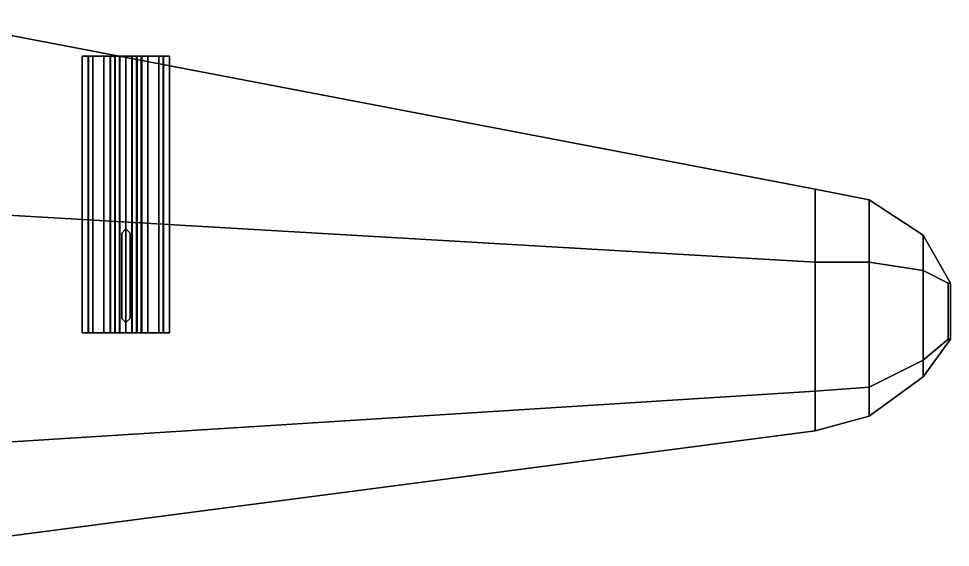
# Model space of a CAD drawing. Header units: millimetres. Extents: x -8.4 to 8.4, y -6.1 to 12.5.
# Drawn here: x 3.905 to 8.38, y 1.15 to 3.69 of the extents above; entities that cross this region are included whole.
import ezdxf

# ---------------------------------------------------------------- set-up
doc = ezdxf.new("R2010")
doc.units = ezdxf.units.MM
doc.layers.add('gun', color=1, linetype='Continuous')
doc.layers.add('w1', color=5, linetype='Continuous')

msp = doc.modelspace()

# ---------------------------------------------------------------- linework, layer by layer
at = {"layer": 'gun'}
for points in [[(4.21, 3.51, -0.53), (4.2408, 3.51, -0.4558), (4.2613, 3.51, -0.4763), (4.239, 3.51, -0.53)], [(4.2408, 3.51, -0.6042), (4.21, 3.51, -0.53), (4.239, 3.51, -0.53), (4.2613, 3.51, -0.5837)], [(4.21, 3.51, -0.53), (4.2408, 3.51, -0.6042), (4.2408, 2.18, -0.6042), (4.21, 2.18, -0.53)], [(4.2408, 3.51, -0.4558), (4.21, 3.51, -0.53), (4.21, 2.18, -0.53), (4.2408, 2.18, -0.4558)], [(4.2613, 3.51, -0.5837), (4.239, 3.51, -0.53), (4.239, 2.18, -0.53), (4.2613, 2.18, -0.5837)], [(4.239, 3.51, -0.53), (4.2613, 3.51, -0.4763), (4.2613, 2.18, -0.4763), (4.239, 2.18, -0.53)], [(4.2408, 3.51, -0.4558), (4.315, 3.51, -0.425), (4.315, 3.51, -0.454), (4.2613, 3.51, -0.4763)], [(4.315, 3.51, -0.635), (4.2408, 3.51, -0.6042), (4.2613, 3.51, -0.5837), (4.315, 3.51, -0.606)], [(4.2408, 3.51, -0.6042), (4.315, 3.51, -0.635), (4.315, 2.18, -0.635), (4.2408, 2.18, -0.6042)], [(4.315, 3.51, -0.425), (4.2408, 3.51, -0.4558), (4.2408, 2.18, -0.4558), (4.315, 2.18, -0.425)], [(4.315, 3.51, -0.606), (4.2613, 3.51, -0.5837), (4.2613, 2.18, -0.5837), (4.315, 2.18, -0.606)], [(4.2613, 3.51, -0.4763), (4.315, 3.51, -0.454), (4.315, 2.18, -0.454), (4.2613, 2.18, -0.4763)], [(4.3458, 3.51, -0.6258), (4.315, 3.51, -0.7), (4.315, 2.18, -0.7), (4.3458, 2.18, -0.6258)], [(4.315, 3.51, -0.7), (4.3458, 3.51, -0.7742), (4.3458, 2.18, -0.7742), (4.315, 2.18, -0.7)], [(4.3458, 3.51, -0.7742), (4.315, 3.51, -0.7), (4.344, 3.51, -0.7), (4.3663, 3.51, -0.7537)], [(4.315, 3.51, -0.7), (4.3458, 3.51, -0.6258), (4.3663, 3.51, -0.6463), (4.344, 3.51, -0.7)], [(4.3892, 3.51, -0.6042), (4.315, 3.51, -0.635), (4.315, 3.51, -0.606), (4.3687, 3.51, -0.5837)], [(4.315, 3.51, -0.425), (4.3892, 3.51, -0.4558), (4.3687, 3.51, -0.4763), (4.315, 3.51, -0.454)], [(4.315, 3.51, -0.635), (4.3892, 3.51, -0.6042), (4.3892, 2.18, -0.6042), (4.315, 2.18, -0.635)], [(4.3892, 3.51, -0.4558), (4.315, 3.51, -0.425), (4.315, 2.18, -0.425), (4.3892, 2.18, -0.4558)], [(4.3687, 3.51, -0.5837), (4.315, 3.51, -0.606), (4.315, 2.18, -0.606), (4.3687, 2.18, -0.5837)], [(4.315, 3.51, -0.454), (4.3687, 3.51, -0.4763), (4.3687, 2.18, -0.4763), (4.315, 2.18, -0.454)], [(4.344, 3.51, -0.7), (4.3663, 3.51, -0.6463), (4.3663, 2.18, -0.6463), (4.344, 2.18, -0.7)], [(4.3663, 3.51, -0.7537), (4.344, 3.51, -0.7), (4.344, 2.18, -0.7), (4.3663, 2.18, -0.7537)], [(4.42, 3.51, -0.595), (4.3458, 3.51, -0.6258), (4.3458, 2.18, -0.6258), (4.42, 2.18, -0.595)], [(4.3458, 3.51, -0.7742), (4.42, 3.51, -0.805), (4.42, 2.18, -0.805), (4.3458, 2.18, -0.7742)], [(4.42, 3.51, -0.805), (4.3458, 3.51, -0.7742), (4.3663, 3.51, -0.7537), (4.42, 3.51, -0.776)], [(4.3458, 3.51, -0.6258), (4.42, 3.51, -0.595), (4.42, 3.51, -0.624), (4.3663, 3.51, -0.6463)], [(4.3663, 3.51, -0.6463), (4.42, 3.51, -0.624), (4.42, 2.18, -0.624), (4.3663, 2.18, -0.6463)], [(4.42, 3.51, -0.776), (4.3663, 3.51, -0.7537), (4.3663, 2.18, -0.7537), (4.42, 2.18, -0.776)], [(4.42, 3.51, -0.53), (4.3892, 3.51, -0.6042), (4.3687, 3.51, -0.5837), (4.391, 3.51, -0.53)], [(4.3892, 3.51, -0.4558), (4.42, 3.51, -0.53), (4.391, 3.51, -0.53), (4.3687, 3.51, -0.4763)], [(4.391, 3.51, -0.53), (4.3687, 3.51, -0.5837), (4.3687, 2.18, -0.5837), (4.391, 2.18, -0.53)], [(4.3687, 3.51, -0.4763), (4.391, 3.51, -0.53), (4.391, 2.18, -0.53), (4.3687, 2.18, -0.4763)], [(4.3892, 3.51, -0.6042), (4.42, 3.51, -0.53), (4.42, 2.18, -0.53), (4.3892, 2.18, -0.6042)], [(4.42, 3.51, -0.53), (4.3892, 3.51, -0.4558), (4.3892, 2.18, -0.4558), (4.42, 2.18, -0.53)], [(4.42, 3.51, -0.624), (4.4737, 3.51, -0.6463), (4.4737, 2.18, -0.6463), (4.42, 2.18, -0.624)], [(4.4737, 3.51, -0.7537), (4.42, 3.51, -0.776), (4.42, 2.18, -0.776), (4.4737, 2.18, -0.7537)], [(4.4942, 3.51, -0.6258), (4.42, 3.51, -0.595), (4.42, 2.18, -0.595), (4.4942, 2.18, -0.6258)], [(4.42, 3.51, -0.805), (4.4942, 3.51, -0.7742), (4.4942, 2.18, -0.7742), (4.42, 2.18, -0.805)], [(4.42, 3.51, -0.595), (4.4942, 3.51, -0.6258), (4.4737, 3.51, -0.6463), (4.42, 3.51, -0.624)], [(4.4942, 3.51, -0.7742), (4.42, 3.51, -0.805), (4.42, 3.51, -0.776), (4.4737, 3.51, -0.7537)], [(4.4508, 3.51, -0.4558), (4.42, 3.51, -0.53), (4.42, 2.18, -0.53), (4.4508, 2.18, -0.4558)], [(4.42, 3.51, -0.53), (4.4508, 3.51, -0.6042), (4.4508, 2.18, -0.6042), (4.42, 2.18, -0.53)], [(4.4508, 3.51, -0.6042), (4.42, 3.51, -0.53), (4.449, 3.51, -0.53), (4.4713, 3.51, -0.5837)], [(4.42, 3.51, -0.53), (4.4508, 3.51, -0.4558), (4.4713, 3.51, -0.4763), (4.449, 3.51, -0.53)], [(4.449, 3.51, -0.53), (4.4713, 3.51, -0.4763), (4.4713, 2.18, -0.4763), (4.449, 2.18, -0.53)], [(4.4713, 3.51, -0.5837), (4.449, 3.51, -0.53), (4.449, 2.18, -0.53), (4.4713, 2.18, -0.5837)], [(4.525, 3.51, -0.425), (4.4508, 3.51, -0.4558), (4.4508, 2.18, -0.4558), (4.525, 2.18, -0.425)], [(4.4508, 3.51, -0.6042), (4.525, 3.51, -0.635), (4.525, 2.18, -0.635), (4.4508, 2.18, -0.6042)], [(4.525, 3.51, -0.635), (4.4508, 3.51, -0.6042), (4.4713, 3.51, -0.5837), (4.525, 3.51, -0.606)], [(4.4508, 3.51, -0.4558), (4.525, 3.51, -0.425), (4.525, 3.51, -0.454), (4.4713, 3.51, -0.4763)], [(4.4713, 3.51, -0.4763), (4.525, 3.51, -0.454), (4.525, 2.18, -0.454), (4.4713, 2.18, -0.4763)], [(4.525, 3.51, -0.606), (4.4713, 3.51, -0.5837), (4.4713, 2.18, -0.5837), (4.525, 2.18, -0.606)], [(4.4737, 3.51, -0.6463), (4.496, 3.51, -0.7), (4.496, 2.18, -0.7), (4.4737, 2.18, -0.6463)], [(4.496, 3.51, -0.7), (4.4737, 3.51, -0.7537), (4.4737, 2.18, -0.7537), (4.496, 2.18, -0.7)], [(4.4942, 3.51, -0.6258), (4.525, 3.51, -0.7), (4.496, 3.51, -0.7), (4.4737, 3.51, -0.6463)], [(4.525, 3.51, -0.7), (4.4942, 3.51, -0.7742), (4.4737, 3.51, -0.7537), (4.496, 3.51, -0.7)], [(4.525, 3.51, -0.7), (4.4942, 3.51, -0.6258), (4.4942, 2.18, -0.6258), (4.525, 2.18, -0.7)], [(4.4942, 3.51, -0.7742), (4.525, 3.51, -0.7), (4.525, 2.18, -0.7), (4.4942, 2.18, -0.7742)], [(4.525, 3.51, -0.454), (4.5787, 3.51, -0.4763), (4.5787, 2.18, -0.4763), (4.525, 2.18, -0.454)], [(4.5787, 3.51, -0.5837), (4.525, 3.51, -0.606), (4.525, 2.18, -0.606), (4.5787, 2.18, -0.5837)], [(4.5992, 3.51, -0.4558), (4.525, 3.51, -0.425), (4.525, 2.18, -0.425), (4.5992, 2.18, -0.4558)], [(4.525, 3.51, -0.635), (4.5992, 3.51, -0.6042), (4.5992, 2.18, -0.6042), (4.525, 2.18, -0.635)], [(4.525, 3.51, -0.425), (4.5992, 3.51, -0.4558), (4.5787, 3.51, -0.4763), (4.525, 3.51, -0.454)], [(4.5992, 3.51, -0.6042), (4.525, 3.51, -0.635), (4.525, 3.51, -0.606), (4.5787, 3.51, -0.5837)], [(4.5787, 3.51, -0.4763), (4.601, 3.51, -0.53), (4.601, 2.18, -0.53), (4.5787, 2.18, -0.4763)], [(4.601, 3.51, -0.53), (4.5787, 3.51, -0.5837), (4.5787, 2.18, -0.5837), (4.601, 2.18, -0.53)], [(4.5992, 3.51, -0.4558), (4.63, 3.51, -0.53), (4.601, 3.51, -0.53), (4.5787, 3.51, -0.4763)], [(4.63, 3.51, -0.53), (4.5992, 3.51, -0.6042), (4.5787, 3.51, -0.5837), (4.601, 3.51, -0.53)], [(4.63, 3.51, -0.53), (4.5992, 3.51, -0.4558), (4.5992, 2.18, -0.4558), (4.63, 2.18, -0.53)], [(4.5992, 3.51, -0.6042), (4.63, 3.51, -0.53), (4.63, 2.18, -0.53), (4.5992, 2.18, -0.6042)], [(4.42, 2.68, -0.53), (4.4, 2.66, -0.53), (4.4, 2.66, -0.32), (4.42, 2.68, -0.32)], [(4.4, 2.66, -0.53), (4.4, 2.25, -0.53), (4.4, 2.25, -0.32), (4.4, 2.66, -0.32)], [(4.44, 2.66, -0.53), (4.42, 2.68, -0.53), (4.42, 2.68, -0.32), (4.44, 2.66, -0.32)], [(4.44, 2.25, -0.53), (4.44, 2.66, -0.53), (4.44, 2.66, -0.32), (4.44, 2.25, -0.32)], [(4.4, 2.25, -0.53), (4.42, 2.23, -0.53), (4.42, 2.23, -0.32), (4.4, 2.25, -0.32)], [(4.42, 2.23, -0.53), (4.44, 2.25, -0.53), (4.44, 2.25, -0.32), (4.42, 2.23, -0.32)], [(4.21, 2.18, -0.53), (4.2408, 2.18, -0.6042), (4.2613, 2.18, -0.5837), (4.239, 2.18, -0.53)], [(4.2408, 2.18, -0.4558), (4.21, 2.18, -0.53), (4.239, 2.18, -0.53), (4.2613, 2.18, -0.4763)], [(4.2408, 2.18, -0.6042), (4.315, 2.18, -0.635), (4.315, 2.18, -0.606), (4.2613, 2.18, -0.5837)], [(4.315, 2.18, -0.425), (4.2408, 2.18, -0.4558), (4.2613, 2.18, -0.4763), (4.315, 2.18, -0.454)], [(4.3458, 2.18, -0.6258), (4.315, 2.18, -0.7), (4.344, 2.18, -0.7), (4.3663, 2.18, -0.6463)], [(4.315, 2.18, -0.7), (4.3458, 2.18, -0.7742), (4.3663, 2.18, -0.7537), (4.344, 2.18, -0.7)], [(4.3892, 2.18, -0.4558), (4.315, 2.18, -0.425), (4.315, 2.18, -0.454), (4.3687, 2.18, -0.4763)], [(4.315, 2.18, -0.635), (4.3892, 2.18, -0.6042), (4.3687, 2.18, -0.5837), (4.315, 2.18, -0.606)], [(4.42, 2.18, -0.595), (4.3458, 2.18, -0.6258), (4.3663, 2.18, -0.6463), (4.42, 2.18, -0.624)], [(4.3458, 2.18, -0.7742), (4.42, 2.18, -0.805), (4.42, 2.18, -0.776), (4.3663, 2.18, -0.7537)], [(4.42, 2.18, -0.53), (4.3892, 2.18, -0.4558), (4.3687, 2.18, -0.4763), (4.391, 2.18, -0.53)], [(4.3892, 2.18, -0.6042), (4.42, 2.18, -0.53), (4.391, 2.18, -0.53), (4.3687, 2.18, -0.5837)], [(4.42, 2.18, -0.805), (4.4942, 2.18, -0.7742), (4.4737, 2.18, -0.7537), (4.42, 2.18, -0.776)], [(4.4942, 2.18, -0.6258), (4.42, 2.18, -0.595), (4.42, 2.18, -0.624), (4.4737, 2.18, -0.6463)], [(4.4508, 2.18, -0.4558), (4.42, 2.18, -0.53), (4.449, 2.18, -0.53), (4.4713, 2.18, -0.4763)], [(4.42, 2.18, -0.53), (4.4508, 2.18, -0.6042), (4.4713, 2.18, -0.5837), (4.449, 2.18, -0.53)], [(4.525, 2.18, -0.425), (4.4508, 2.18, -0.4558), (4.4713, 2.18, -0.4763), (4.525, 2.18, -0.454)], [(4.4508, 2.18, -0.6042), (4.525, 2.18, -0.635), (4.525, 2.18, -0.606), (4.4713, 2.18, -0.5837)], [(4.4942, 2.18, -0.7742), (4.525, 2.18, -0.7), (4.496, 2.18, -0.7), (4.4737, 2.18, -0.7537)], [(4.525, 2.18, -0.7), (4.4942, 2.18, -0.6258), (4.4737, 2.18, -0.6463), (4.496, 2.18, -0.7)], [(4.525, 2.18, -0.635), (4.5992, 2.18, -0.6042), (4.5787, 2.18, -0.5837), (4.525, 2.18, -0.606)], [(4.5992, 2.18, -0.4558), (4.525, 2.18, -0.425), (4.525, 2.18, -0.454), (4.5787, 2.18, -0.4763)], [(4.5992, 2.18, -0.6042), (4.63, 2.18, -0.53), (4.601, 2.18, -0.53), (4.5787, 2.18, -0.5837)], [(4.63, 2.18, -0.53), (4.5992, 2.18, -0.4558), (4.5787, 2.18, -0.4763), (4.601, 2.18, -0.53)]]:
    msp.add_3dface(points, dxfattribs=at)
at = {"layer": 'w1'}
for points in [[(7.73, 2.87, 0.04), (3.44, 3.69, -0.24), (3.44, 2.77, -0.05), (7.73, 2.52, 0.13)], [(7.73, 2.52, -0.03), (3.44, 2.77, -0.42), (3.44, 3.69, -0.24), (7.73, 2.87, 0.04)], [(7.99, 2.82, 0.06), (7.73, 2.87, 0.04), (7.73, 2.52, 0.13), (7.99, 2.52, 0.13)], [(7.99, 2.52, -0.01), (7.73, 2.52, -0.03), (7.73, 2.87, 0.04), (7.99, 2.82, 0.06)], [(8.25, 2.65, 0.08), (7.99, 2.82, 0.06), (7.99, 2.52, 0.13), (8.25, 2.48, 0.13)], [(8.25, 2.48, 0.03), (7.99, 2.52, -0.01), (7.99, 2.82, 0.06), (8.25, 2.65, 0.08)], [(3.44, 2.77, -0.05), (3.44, 1.63, -0.05), (7.73, 1.9, 0.13), (7.73, 2.52, 0.13)], [(7.73, 1.9, -0.03), (3.44, 1.63, -0.42), (3.44, 2.77, -0.42), (7.73, 2.52, -0.03)], [(8.38, 2.42, 0.09), (8.25, 2.65, 0.08), (8.25, 2.48, 0.13), (8.37, 2.42, 0.13)], [(8.37, 2.42, 0.06), (8.25, 2.48, 0.03), (8.25, 2.65, 0.08), (8.38, 2.42, 0.09)], [(7.73, 2.52, 0.13), (7.73, 1.9, 0.13), (7.99, 1.92, 0.13), (7.99, 2.52, 0.13)], [(7.99, 1.92, -0.01), (7.73, 1.9, -0.03), (7.73, 2.52, -0.03), (7.99, 2.52, -0.01)], [(7.99, 2.52, 0.13), (7.99, 1.92, 0.13), (8.25, 2.05, 0.13), (8.25, 2.48, 0.13)], [(8.25, 2.05, 0.03), (7.99, 1.92, -0.01), (7.99, 2.52, -0.01), (8.25, 2.48, 0.03)], [(8.25, 2.48, 0.13), (8.25, 2.05, 0.13), (8.37, 2.15, 0.13), (8.37, 2.42, 0.13)], [(8.37, 2.15, 0.06), (8.25, 2.05, 0.03), (8.25, 2.48, 0.03), (8.37, 2.42, 0.06)], [(8.37, 2.42, 0.13), (8.37, 2.15, 0.13), (8.38, 2.15, 0.09), (8.38, 2.42, 0.09)], [(8.38, 2.42, 0.09), (8.38, 2.15, 0.09), (8.37, 2.15, 0.06), (8.37, 2.42, 0.06)], [(8.37, 2.15, 0.13), (8.25, 2.05, 0.13), (8.25, 1.97, 0.08), (8.38, 2.15, 0.09)], [(8.38, 2.15, 0.09), (8.25, 1.97, 0.08), (8.25, 2.05, 0.03), (8.37, 2.15, 0.06)], [(8.25, 2.05, 0.13), (7.99, 1.92, 0.13), (7.99, 1.78, 0.06), (8.25, 1.97, 0.08)], [(8.25, 1.97, 0.08), (7.99, 1.78, 0.06), (7.99, 1.92, -0.01), (8.25, 2.05, 0.03)], [(7.73, 1.9, 0.13), (3.44, 1.63, -0.05), (3.44, 1.15, -0.24), (7.73, 1.71, 0.04)], [(7.73, 1.71, 0.04), (3.44, 1.15, -0.24), (3.44, 1.63, -0.42), (7.73, 1.9, -0.03)], [(7.99, 1.92, 0.13), (7.73, 1.9, 0.13), (7.73, 1.71, 0.04), (7.99, 1.78, 0.06)], [(7.99, 1.78, 0.06), (7.73, 1.71, 0.04), (7.73, 1.9, -0.03), (7.99, 1.92, -0.01)]]:
    msp.add_3dface(points, dxfattribs=at)

doc.saveas('drawing.dxf')
